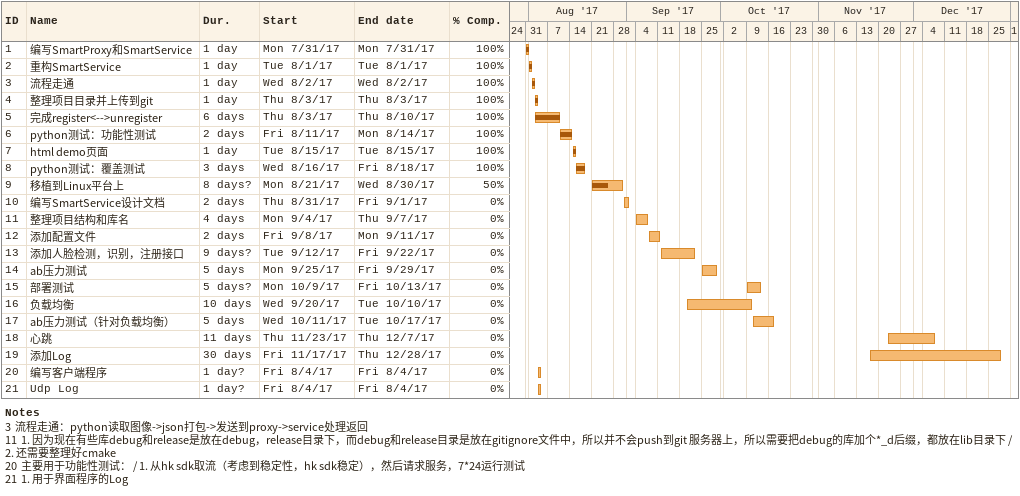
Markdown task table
| ID | Task | Duration | Start | Finish | % complete |
|---|---|---|---|---|---|
| 1 | 编写SmartProxy和SmartService | 1d | 2017-07-31 | 2017-07-31 | 100 |
| 2 | 重构SmartService | 1d | 2017-08-01 | 2017-08-01 | 100 |
| 3 | 流程走通 | 1d | 2017-08-02 | 2017-08-02 | 100 |
| 4 | 整理项目目录并上传到git | 1d | 2017-08-03 | 2017-08-03 | 100 |
| 5 | 完成register<-->unregister | 6d | 2017-08-03 | 2017-08-10 | 100 |
| 6 | python测试：功能性测试 | 2d | 2017-08-11 | 2017-08-14 | 100 |
| 7 | html demo页面 | 1d | 2017-08-15 | 2017-08-15 | 100 |
| 8 | python测试：覆盖测试 | 3d | 2017-08-16 | 2017-08-18 | 100 |
| 9 | 移植到Linux平台上 | 8d? | 2017-08-21 | 2017-08-30 | 50 |
| 10 | 编写SmartService设计文档 | 2d | 2017-08-31 | 2017-09-01 | 0 |
| 11 | 整理项目结构和库名 | 4d | 2017-09-04 | 2017-09-07 | 0 |
| 12 | 添加配置文件 | 2d | 2017-09-08 | 2017-09-11 | 0 |
| 13 | 添加人脸检测，识别，注册接口 | 9d? | 2017-09-12 | 2017-09-22 | 0 |
| 14 | ab压力测试 | 5d | 2017-09-25 | 2017-09-29 | 0 |
| 15 | 部署测试 | 5d? | 2017-10-09 | 2017-10-13 | 0 |
| 16 | 负载均衡 | 10d | 2017-09-20 | 2017-10-10 | 0 |
| 17 | ab压力测试（针对负载均衡） | 5d | 2017-10-11 | 2017-10-17 | 0 |
| 18 | 心跳 | 11d | 2017-11-23 | 2017-12-07 | 0 |
| 19 | 添加Log | 30d | 2017-11-17 | 2017-12-28 | 0 |
| 20 | 编写客户端程序 | 1d? | 2017-08-04 | 2017-08-04 | 0 |
| 21 | Udp Log | 1d? | 2017-08-04 | 2017-08-04 | 0 |

Notes
- 3: 流程走通：python读取图像->json打包->发送到proxy->service处理返回
- 11: 1. 因为现在有些库debug和release是放在debug，release目录下，而debug和release目录是放在gitignore文件中，所以并不会push到git 服务器上，所以需要把debug的库加个*_d后缀，都放在lib目录下 / 2. 还需要整理好cmake
- 20: 主要用于功能性测试： / 1. 从hk sdk取流（考虑到稳定性，hk sdk稳定），然后请求服务，7*24运行测试
- 21: 1. 用于界面程序的Log
